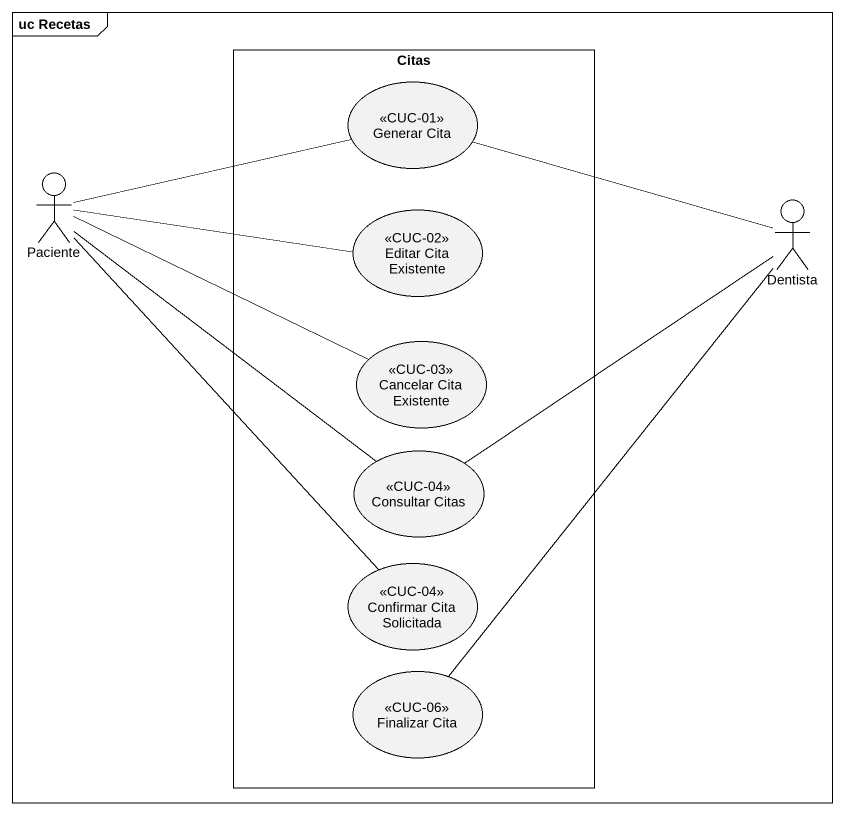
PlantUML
@startuml
mainframe uc Recetas
rectangle Citas {
  usecase "Generar Cita" as Generar_Cita <<CUC-01>>
  usecase "Editar Cita Existente" as Editar_Cita_Existente <<CUC-02>>
  usecase "Cancelar Cita Existente" as Cancelar_Cita_Existente <<CUC-03>>
  usecase "Consultar Citas" as Consultar_Citas <<CUC-04>>
  usecase "Confirmar Cita Solicitada" as Confirmar_Cita_Solicitada <<CUC-04>>
  usecase "Finalizar Cita" as Finalizar_Cita <<CUC-06>>
}
actor Paciente
actor Dentista
Paciente -right- Generar_Cita
Paciente -right- Editar_Cita_Existente
Paciente -right- Cancelar_Cita_Existente
Paciente -- Consultar_Citas
Paciente -- Confirmar_Cita_Solicitada
Dentista -left- Generar_Cita
Dentista -- Consultar_Citas
Dentista -- Finalizar_Cita
@enduml
